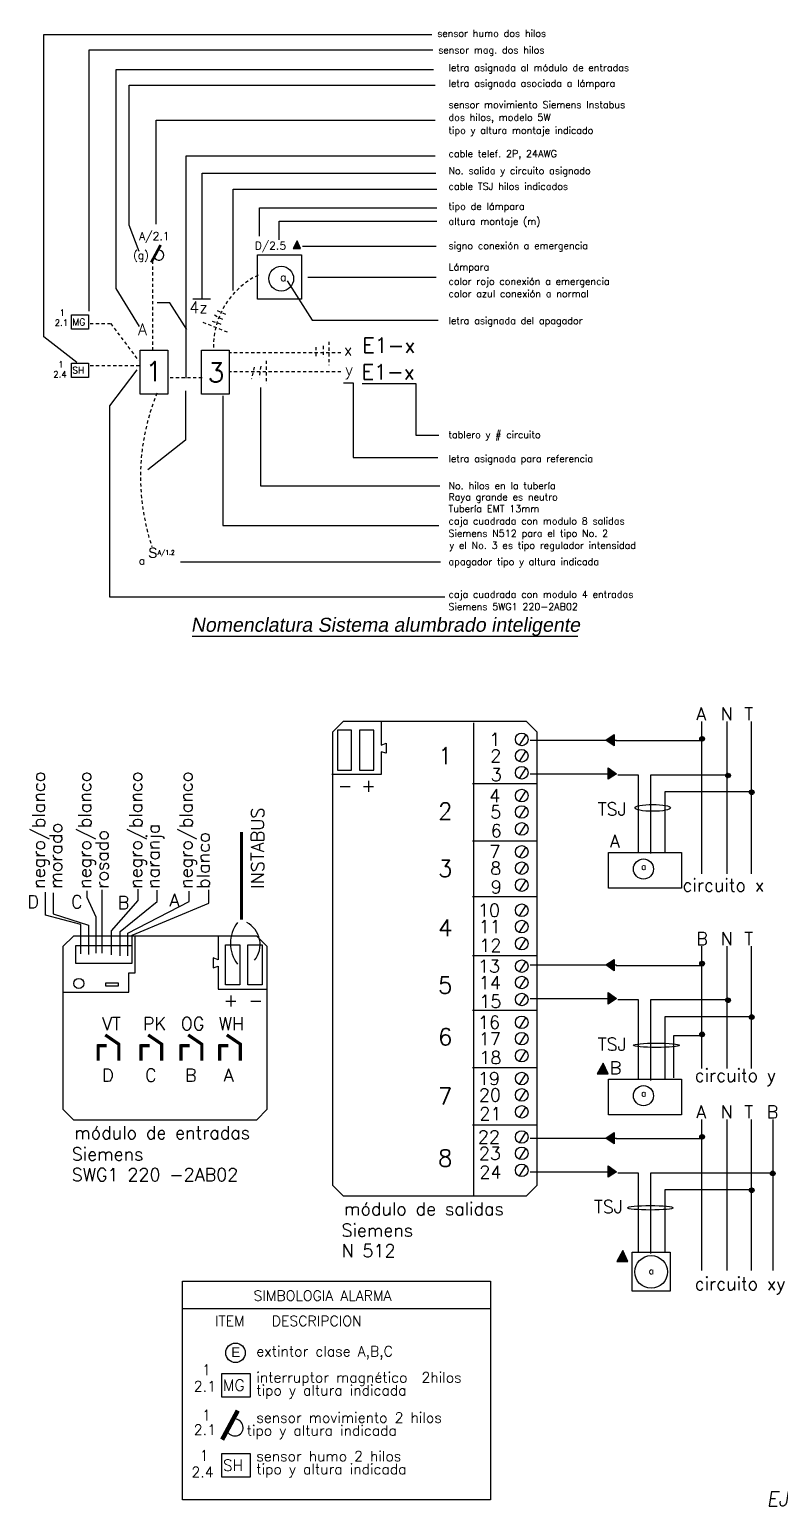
# Model space of a CAD drawing. Extents: x 146 to 670, y 614 to 806.
# Drawn here: x 609.2 to 638.5, y 658.2 to 715.8 of the extents above; entities that cross this region are included whole.
import ezdxf
from ezdxf.enums import TextEntityAlignment as Align

# ---------------------------------------------------------------- set-up
doc = ezdxf.new("R2010")
doc.units = 0
doc.header["$LTSCALE"] = 0.5
doc.header["$MEASUREMENT"] = 0
doc.linetypes.add('DASHED2', pattern=[0.375, 0.25, -0.125])
doc.linetypes.add('HIDDEN2', pattern=[0.1875, 0.125, -0.0625])
for name, color, linetype in [('ALUMBRADO', 5, 'CONTINUOUS'), ('PARED', 253, 'CONTINUOUS'), ('SEÑALES', 4, 'CONTINUOUS'), ('TABLEROS_R', 7, 'CONTINUOUS'), ('TEXTO', 7, 'CONTINUOUS'), ('TEXTOG', 3, 'CONTINUOUS'), ('TOMAS', 4, 'HIDDEN2'), ('tuberia_alumbrado', 3, 'DASHED2'), ('UNIFILAR', 1, 'CONTINUOUS')]:
    doc.layers.add(name, color=color, linetype=linetype)
doc.styles.add('romans', font='romans.shx')
doc.styles.add('S4', font='sanss___.ttf')
doc.styles.add('STYLE2', font='romans.shx')

msp = doc.modelspace()

# ---------------------------------------------------------------- linework, layer by layer
at = {"layer": 'ALUMBRADO', "color": 1}
for p, q in [((619.672, 707.553), (619.509, 707.255)), ((619.807, 707.255), (619.672, 707.553)), ((619.509, 707.255), (619.807, 707.255)), ((631.614, 675.483), (631.383, 675.061)), ((631.383, 675.061), (631.806, 675.061)), ((631.806, 675.061), (631.614, 675.483)), ((632.382, 668.167), (632.152, 667.745)), ((632.574, 667.745), (632.382, 668.167)), ((632.152, 667.745), (632.574, 667.745))]:
    msp.add_line(p, q, dxfattribs=at)
at = {"layer": 'ALUMBRADO'}
for points, const_width in [([(614.341, 707.393), (613.973, 706.71)], 0.105), ([(617.353, 661.928), (616.742, 660.794)], 0.175)]:
    msp.add_lwpolyline(points, dxfattribs=dict(at, const_width=const_width))
for points in [[(619.846, 705.278), (618.121, 705.278), (618.121, 707.005), (619.846, 707.005)], [(613.545, 703.293), (614.621, 703.293), (614.621, 701.578), (613.545, 701.578)], [(615.941, 703.293), (617.017, 703.293), (617.017, 701.578), (615.941, 701.578)]]:
    msp.add_lwpolyline(points, close=True, dxfattribs=at)
at = {"layer": 'ALUMBRADO', "color": 1}
for points in [[(631.829, 683.699), (634.674, 683.699), (634.674, 682.302), (631.829, 682.302)], [(631.829, 674.858), (634.674, 674.858), (634.674, 673.461), (631.829, 673.461)], [(632.745, 668.103), (634.23, 668.103), (634.23, 666.588), (632.745, 666.588)]]:
    msp.add_lwpolyline(points, close=True, dxfattribs=at)
for centre, radius in [((619.047, 706.078), 0.484), ((633.188, 683.052), 0.392), ((633.188, 674.21), 0.392), ((633.489, 667.337), 0.637)]:
    msp.add_circle(centre, radius, dxfattribs=at)
at = {"layer": 'ALUMBRADO'}
msp.add_arc((614.269, 706.994), 0.197, 202.09688, 81.22378, dxfattribs=at)
at = {"layer": 'ALUMBRADO', "color": 1}
msp.add_arc((617.234, 661.266), 0.328, 202.09688, 81.22378, dxfattribs=at)
for points in [[(619.509, 707.255), (619.672, 707.553), (619.807, 707.255)], [(631.383, 675.061), (631.614, 675.483), (631.806, 675.061)], [(632.152, 667.745), (632.382, 668.167), (632.574, 667.745)]]:
    msp.add_solid(points, dxfattribs=at)
at = {"layer": 'PARED'}
msp.add_line((616.223, 703.287), (616.642, 703.287), dxfattribs=at)
at = {"layer": 'SEÑALES', "color": 2}
msp.add_line((615.19, 665.907), (627.213, 665.907), dxfattribs=at)
at = {"layer": 'SEÑALES', "color": 5}
for points in [[(610.863, 704.667), (611.528, 704.667), (611.528, 704.109), (610.863, 704.109)], [(610.863, 702.785), (611.528, 702.785), (611.528, 702.228), (610.863, 702.228)], [(616.727, 663.381), (617.832, 663.381), (617.832, 662.455), (616.727, 662.455)], [(616.727, 660.255), (617.832, 660.255), (617.832, 659.329), (616.727, 659.329)]]:
    msp.add_lwpolyline(points, close=True, dxfattribs=at)
at = {"layer": 'SEÑALES', "color": 2}
msp.add_lwpolyline([(615.19, 666.973), (627.213, 666.973), (627.213, 658.448), (615.19, 658.448)], close=True, dxfattribs=at)
at = {"layer": 'SEÑALES', "color": 5}
msp.add_circle((617.263, 664.181), 0.379, dxfattribs=at)
at = {"layer": 'TOMAS', "color": 7, "linetype": 'Continuous'}
for p, q in [((609.786, 703.809), (609.786, 715.604)), ((609.786, 715.604), (624.922, 715.604)), ((611.553, 704.812), (611.553, 715.002)), ((611.553, 715.002), (624.962, 715.002)), ((611.071, 702.806), (609.786, 703.809))]:
    msp.add_line(p, q, dxfattribs=at)
at = {"layer": 'TOMAS', "linetype": 'DASHED2'}
for p, q in [((611.588, 704.329), (612.391, 704.329)), ((612.391, 704.329), (613.475, 702.884)), ((613.515, 702.684), (611.507, 702.684))]:
    msp.add_line(p, q, dxfattribs=at)
at = {"layer": 'tuberia_alumbrado', "color": 4}
for p, q in [((614.023, 706.778), (614.023, 703.271)), ((615.959, 702.207), (614.71, 702.207))]:
    msp.add_line(p, q, dxfattribs=at)
at = {"layer": 'tuberia_alumbrado'}
for p, q in [((616.357, 704.425), (616.727, 704.294)), ((616.444, 704.664), (616.836, 704.447)), ((616.553, 704.839), (616.901, 704.686)), ((615.986, 704.381), (616.967, 703.989)), ((620.393, 703.408), (620.393, 702.986)), ((620.685, 703.452), (620.685, 702.998)), ((620.907, 703.616), (620.907, 702.709)), ((621.377, 703.18), (617.06, 703.18)), ((618.456, 702.878), (618.456, 701.971)), ((621.377, 702.446), (617.06, 702.446)), ((617.99, 702.628), (617.893, 702.173)), ((618.25, 702.66), (618.185, 702.206))]:
    msp.add_line(p, q, dxfattribs=at)
at = {"layer": 'tuberia_alumbrado', "color": 5, "linetype": 'Continuous'}
msp.add_line((636.444, 671.207), (638.2, 671.207), dxfattribs=at)
at = {"layer": 'tuberia_alumbrado'}
msp.add_arc((619.475, 703.437), 3.077, 115.64083, 181.88555, dxfattribs=at)
at = {"layer": 'tuberia_alumbrado', "color": 4}
msp.add_arc((622.102, 698.356), 8.548, 157.62518, 198.61337, dxfattribs=at)
at = {"layer": 'UNIFILAR', "color": 7}
for p, q in [((612.603, 714.241), (624.993, 714.241)), ((612.603, 705.696), (612.603, 714.241)), ((613.106, 713.622), (625.051, 713.622)), ((613.106, 708.166), (613.106, 713.622)), ((614.17, 712.266), (625.052, 712.266)), ((614.17, 708.202), (614.17, 712.266)), ((615.343, 702.197), (615.343, 710.875)), ((615.343, 710.875), (625.053, 710.875)), ((615.96, 710.191), (625.084, 710.191)), ((615.96, 705.321), (615.96, 710.191)), ((617.169, 709.569), (625.121, 709.569)), ((617.169, 705.614), (617.169, 709.569)), ((618.195, 708.836), (625.121, 708.836)), ((618.195, 707.738), (618.195, 708.836)), ((613.509, 707.141), (613.106, 708.166)), ((618.965, 708.324), (625.121, 708.324)), ((618.965, 707.591), (618.965, 708.324)), ((619.878, 707.35), (625.101, 707.35)), ((613.515, 704.215), (612.603, 705.696)), ((619.286, 705.993), (620.261, 704.463)), ((620.087, 706.132), (625.101, 706.132)), ((614.699, 705.133), (614.202, 705.133)), ((615.362, 704.098), (614.699, 705.133)), ((615.594, 705.285), (616.29, 705.285)), ((620.261, 704.463), (625.17, 704.463)), ((613.418, 702.522), (612.341, 701.115)), ((615.308, 701.702), (615.308, 699.783)), ((618.244, 701.834), (618.244, 697.992)), ((621.477, 702.017), (621.86, 702.017)), ((621.86, 702.017), (621.86, 699.104)), ((622.208, 701.994), (624.297, 701.994)), ((624.297, 701.994), (624.297, 699.974)), ((612.341, 701.115), (612.341, 693.663)), ((616.77, 701.506), (616.77, 696.453)), ((624.297, 699.974), (625.202, 699.974)), ((615.308, 699.783), (613.843, 698.622)), ((621.86, 699.104), (625.167, 699.104)), ((618.244, 697.992), (625.24, 697.992)), ((616.77, 696.453), (625.198, 696.453)), ((615.117, 695.029), (625.267, 695.029)), ((612.341, 693.663), (625.432, 693.663))]:
    msp.add_line(p, q, dxfattribs=at)
at = {"layer": 'UNIFILAR'}
for p, q in [((615.576, 692.14), (630.628, 692.14)), ((621.049, 688.392), (621.462, 688.805)), ((621.049, 688.392), (621.049, 670.719)), ((628.621, 688.805), (621.462, 688.805)), ((622.948, 688.798), (622.948, 687.878)), ((626.548, 688.755), (626.548, 670.307)), ((628.621, 688.805), (629.034, 688.392)), ((629.034, 670.719), (629.034, 688.392)), ((631.722, 688.08), (632.046, 688.294)), ((632.046, 688.294), (632.046, 687.85)), ((622.948, 687.878), (623.143, 687.962)), ((623.143, 687.962), (623.143, 687.571)), ((632.046, 687.85), (631.722, 688.08)), ((622.948, 687.627), (622.948, 686.735)), ((623.143, 687.571), (622.948, 687.627)), ((622.948, 686.735), (621.022, 686.735)), ((631.809, 686.554), (631.809, 686.999)), ((631.809, 686.999), (632.133, 686.769)), ((632.133, 686.769), (631.809, 686.554)), ((629.044, 686.371), (626.512, 686.371)), ((629.044, 684.134), (626.512, 684.134)), ((629.044, 681.97), (626.512, 681.97)), ((610.519, 680.023), (610.933, 680.436)), ((618.091, 680.436), (610.933, 680.436)), ((612.758, 679.667), (612.758, 680.611)), ((613.061, 679.667), (613.061, 680.543)), ((613.23, 679.634), (613.23, 680.476)), ((613.351, 679.007), (613.351, 680.457)), ((616.589, 680.429), (616.589, 679.509)), ((618.091, 680.436), (618.505, 680.023)), ((610.519, 680.023), (610.519, 673.689)), ((618.505, 673.689), (618.505, 680.023)), ((629.044, 679.659), (626.512, 679.659)), ((616.393, 679.593), (616.393, 679.202)), ((616.589, 679.509), (616.393, 679.593)), ((616.393, 679.202), (616.589, 679.258)), ((616.589, 679.258), (616.589, 678.366)), ((631.722, 679.311), (632.046, 679.526)), ((632.046, 679.081), (631.722, 679.311)), ((632.046, 679.526), (632.046, 679.081)), ((613.1, 679.007), (613.351, 679.007)), ((613.1, 678.254), (613.1, 679.007)), ((610.533, 678.254), (613.1, 678.254)), ((616.589, 678.366), (618.514, 678.366)), ((631.809, 677.786), (631.809, 678.23)), ((631.809, 678.23), (632.133, 678)), ((632.133, 678), (631.809, 677.786)), ((629.044, 677.532), (626.512, 677.532)), ((629.044, 675.295), (626.512, 675.295)), ((610.519, 673.689), (610.933, 673.275)), ((618.091, 673.275), (618.505, 673.689)), ((610.933, 673.275), (618.091, 673.275)), ((629.044, 673.058), (626.512, 673.058)), ((631.722, 672.557), (632.046, 672.771)), ((632.046, 672.771), (632.046, 672.327)), ((632.046, 672.327), (631.722, 672.557)), ((631.809, 671.031), (631.809, 671.476)), ((631.809, 671.476), (632.133, 671.246)), ((632.133, 671.246), (631.809, 671.031)), ((621.049, 670.719), (621.462, 670.306)), ((628.621, 670.306), (629.034, 670.719)), ((621.462, 670.306), (628.621, 670.306))]:
    msp.add_line(p, q, dxfattribs=at)
at = {"layer": 'UNIFILAR', "color": 4}
for p, q in [((628.586, 688.277), (628.34, 687.885)), ((636.444, 688.807), (636.444, 682.861)), ((628.586, 687.64), (628.34, 687.248)), ((633.471, 686.73), (636.447, 686.73)), ((633.471, 683.651), (633.471, 686.73)), ((628.586, 686.086), (628.34, 685.694)), ((628.586, 685.449), (628.34, 685.057)), ((628.586, 683.895), (628.34, 683.503)), ((628.586, 683.258), (628.34, 682.865)), ((628.586, 681.615), (628.34, 681.223)), ((628.586, 680.978), (628.34, 680.586)), ((636.444, 680.038), (636.444, 675.271)), ((628.586, 679.433), (628.34, 679.04)), ((628.586, 678.795), (628.34, 678.403)), ((633.471, 677.961), (636.447, 677.961)), ((633.471, 674.809), (633.471, 677.961)), ((628.586, 677.241), (628.34, 676.849)), ((628.586, 676.604), (628.34, 676.212)), ((628.586, 675.05), (628.34, 674.658)), ((628.586, 674.413), (628.34, 674.021)), ((636.444, 673.284), (636.444, 667.388)), ((628.586, 672.77), (628.34, 672.378)), ((628.586, 672.133), (628.34, 671.741))]:
    msp.add_line(p, q, dxfattribs=at)
at = {"layer": 'UNIFILAR', "color": 5}
for p, q in [((635.46, 688.807), (635.46, 682.861)), ((628.77, 688.08), (632.133, 688.08)), ((632.129, 688.059), (635.46, 688.059)), ((628.586, 686.978), (628.34, 686.586)), ((628.77, 686.769), (632.133, 686.769)), ((632.185, 686.73), (632.983, 686.73)), ((632.983, 686.73), (632.983, 683.695)), ((628.586, 684.787), (628.34, 684.395)), ((628.586, 682.596), (628.34, 682.204)), ((628.586, 680.316), (628.34, 679.924)), ((635.46, 680.038), (635.46, 675.271)), ((628.77, 679.311), (632.133, 679.311)), ((632.129, 679.291), (635.46, 679.291)), ((628.586, 678.133), (628.34, 677.741)), ((628.77, 678), (632.133, 678)), ((632.185, 677.961), (632.983, 677.961)), ((632.983, 677.961), (632.983, 674.854)), ((634.373, 676.557), (635.431, 676.557)), ((634.373, 674.91), (634.373, 676.557)), ((628.586, 675.942), (628.34, 675.55)), ((628.586, 673.751), (628.34, 673.359)), ((635.46, 673.284), (635.46, 667.388)), ((638.235, 673.284), (638.235, 667.388)), ((628.77, 672.557), (632.133, 672.557)), ((632.129, 672.536), (635.46, 672.536)), ((628.586, 671.471), (628.34, 671.079)), ((628.77, 671.246), (632.133, 671.246)), ((632.185, 671.207), (632.983, 671.207)), ((632.983, 671.207), (632.983, 668.099)), ((633.471, 671.207), (636.447, 671.207)), ((633.471, 668.055), (633.471, 671.207))]:
    msp.add_line(p, q, dxfattribs=at)
at = {"layer": 'UNIFILAR', "color": 3}
for p, q in [((637.398, 688.807), (637.398, 682.861)), ((634.037, 686.069), (637.405, 686.069)), ((634.037, 683.682), (634.037, 686.069)), ((609.843, 681.253), (609.843, 682.145)), ((610.15, 682.117), (610.15, 681.309)), ((611.477, 681.946), (611.477, 682.203)), ((611.83, 681.177), (611.477, 681.946)), ((612.055, 679.767), (612.055, 682.235)), ((613.466, 681.823), (613.466, 682.261)), ((614.207, 681.79), (614.207, 682.227)), ((615.459, 681.79), (615.459, 682.194)), ((616.225, 681.722), (616.225, 682.235)), ((612.421, 680.644), (613.466, 681.823)), ((612.758, 680.611), (614.207, 681.79)), ((613.061, 680.543), (615.459, 681.79)), ((613.23, 680.476), (616.225, 681.722)), ((611.224, 680.89), (609.843, 681.253)), ((610.15, 681.309), (611.531, 680.862)), ((611.224, 679.747), (611.224, 680.89)), ((611.531, 680.862), (611.531, 679.719)), ((611.83, 679.767), (611.83, 681.177)), ((612.421, 679.701), (612.421, 680.644)), ((637.398, 680.038), (637.398, 675.271)), ((634.037, 677.3), (637.405, 677.3)), ((634.037, 674.841), (634.037, 677.3)), ((637.398, 673.284), (637.398, 667.388)), ((634.037, 670.546), (637.405, 670.546)), ((634.037, 668.086), (634.037, 670.546))]:
    msp.add_line(p, q, dxfattribs=at)
at = {"layer": 'UNIFILAR'}
for points in [[(621.789, 688.462), (621.239, 688.462), (621.239, 686.903), (621.789, 686.903)], [(622.661, 688.462), (622.11, 688.462), (622.11, 686.903), (622.661, 686.903)], [(611.035, 680.067), (613.212, 680.067), (613.212, 679.37), (611.035, 679.37)], [(616.876, 680.093), (617.426, 680.093), (617.426, 678.534), (616.876, 678.534)], [(617.747, 680.093), (618.298, 680.093), (618.298, 678.534), (617.747, 678.534)], [(612.207, 678.617), (612.682, 678.617), (612.682, 678.477), (612.207, 678.477)]]:
    msp.add_lwpolyline(points, close=True, dxfattribs=at)
at = {"layer": 'UNIFILAR', "color": 3, "const_width": 0.124}
msp.add_lwpolyline([(617.495, 684.489), (617.495, 681.073)], dxfattribs=at)
at = {"layer": 'UNIFILAR', "const_width": 0.124}
for points in [[(611.872, 676.163), (612.235, 676.163)], [(611.9, 676.219), (611.9, 675.577)], [(612.709, 675.577), (612.709, 676.219), (612.179, 676.581)], [(613.547, 676.163), (613.909, 676.163)], [(613.575, 676.219), (613.575, 675.577)], [(614.384, 675.577), (614.384, 676.219), (613.854, 676.581)], [(615.109, 676.163), (615.472, 676.163)], [(615.137, 676.219), (615.137, 675.577)], [(615.947, 675.577), (615.947, 676.219), (615.416, 676.581)], [(616.616, 676.163), (616.979, 676.163)], [(616.644, 676.219), (616.644, 675.577)], [(617.454, 675.577), (617.454, 676.219), (616.923, 676.581)]]:
    msp.add_lwpolyline(points, dxfattribs=at)
at = {"layer": 'UNIFILAR', "color": 4}
for centre in [(628.438, 688.106), (628.438, 687.468), (628.438, 685.915), (628.438, 685.277), (628.438, 683.723), (628.438, 683.086), (628.438, 681.443), (628.438, 680.806), (628.438, 679.261), (628.438, 678.624), (628.438, 677.07), (628.438, 676.433), (628.438, 674.879), (628.438, 674.241), (628.438, 672.599), (628.438, 671.961)]:
    msp.add_circle(centre, 0.245, dxfattribs=at)
at = {"layer": 'UNIFILAR', "color": 3}
for centre in [(635.478, 688.129), (636.491, 686.7), (637.415, 686.045), (635.478, 679.361), (636.491, 677.931), (637.415, 677.276), (635.478, 676.6), (635.478, 672.606), (638.234, 671.177), (637.415, 670.522)]:
    msp.add_circle(centre, 0.0903, dxfattribs=at)
at = {"layer": 'UNIFILAR', "color": 5}
for centre in [(628.438, 686.807), (628.438, 684.615), (628.438, 682.424), (628.438, 680.144), (628.438, 677.962), (628.438, 675.771), (628.438, 673.58), (628.438, 671.3)]:
    msp.add_circle(centre, 0.245, dxfattribs=at)
at = {"layer": 'UNIFILAR'}
msp.add_circle((611.147, 678.589), 0.195, dxfattribs=at)
at = {"layer": 'UNIFILAR', "color": 3}
for centre, radius, start, end in [((618.411, 680.155), 1.345, 142.67012, 217.32988), ((617.25, 680.107), 0.974, 320.87105, 62.52637)]:
    msp.add_arc(centre, radius, start, end, dxfattribs=at)
at = {"layer": 'UNIFILAR'}
for centre, major_axis, ratio in [((633.547, 685.437), (-0.7, 0), 0.19149), ((633.693, 676.178), (-0.896, 0), 0.096306), ((633.457, 669.837), (-0.896, 0), 0.096306)]:
    msp.add_ellipse(centre, major_axis=major_axis, ratio=ratio, dxfattribs=at)
for points in [[(632.046, 687.85), (631.722, 688.08), (632.046, 688.294)], [(631.809, 686.999), (632.133, 686.769), (631.809, 686.554)], [(632.046, 679.081), (631.722, 679.311), (632.046, 679.526)], [(631.809, 678.23), (632.133, 678), (631.809, 677.786)], [(632.046, 672.327), (631.722, 672.557), (632.046, 672.771)], [(631.809, 671.476), (632.133, 671.246), (631.809, 671.031)]]:
    msp.add_solid(points, dxfattribs=at)
at = {"layer": 'UNIFILAR', "color": 3}
for points in [[(635.387, 688.13), (635.391, 688.157), (635.505, 688.215)], [(635.387, 688.131), (635.563, 688.156), (635.569, 688.13)], [(635.387, 688.133), (635.39, 688.106), (635.502, 688.045)], [(635.387, 688.133), (635.562, 688.102), (635.569, 688.127)], [(635.531, 688.202), (635.552, 688.181), (635.388, 688.13)], [(635.388, 688.13), (635.451, 688.182), (635.457, 688.154)], [(635.388, 688.131), (635.552, 688.182), (635.564, 688.156)], [(635.388, 688.133), (635.449, 688.08), (635.456, 688.107)], [(635.528, 688.056), (635.55, 688.077), (635.388, 688.133)], [(635.388, 688.133), (635.55, 688.076), (635.563, 688.101)], [(635.389, 688.13), (635.506, 688.215), (635.532, 688.202)], [(635.389, 688.134), (635.503, 688.044), (635.529, 688.057)], [(635.391, 688.155), (635.392, 688.159), (635.499, 688.209)], [(635.391, 688.109), (635.391, 688.104), (635.496, 688.051)], [(635.391, 688.106), (635.403, 688.078), (635.503, 688.044)], [(635.392, 688.158), (635.405, 688.185), (635.506, 688.215)], [(635.405, 688.077), (635.422, 688.059), (635.502, 688.045)], [(635.406, 688.186), (635.425, 688.203), (635.505, 688.215)], [(635.423, 688.059), (635.447, 688.047), (635.5, 688.044)], [(635.424, 688.058), (635.451, 688.048), (635.45, 688.044)], [(635.425, 688.203), (635.45, 688.215), (635.503, 688.216)], [(635.428, 688.089), (635.49, 688.061), (635.478, 688.04)], [(635.431, 688.055), (635.496, 688.044), (635.51, 688.06)], [(635.433, 688.207), (635.499, 688.216), (635.512, 688.2)], [(635.451, 688.215), (635.477, 688.219), (635.507, 688.215)], [(635.476, 688.138), (635.556, 688.135), (635.542, 688.109)], [(635.478, 688.133), (635.568, 688.129), (635.568, 688.126)], [(636.401, 686.701), (636.405, 686.728), (636.519, 686.785)], [(636.544, 686.773), (636.566, 686.752), (636.401, 686.701)], [(636.401, 686.701), (636.577, 686.726), (636.582, 686.7)], [(636.401, 686.704), (636.404, 686.677), (636.516, 686.615)], [(636.542, 686.627), (636.564, 686.647), (636.401, 686.704)], [(636.401, 686.703), (636.576, 686.672), (636.582, 686.698)], [(636.402, 686.7), (636.519, 686.786), (636.545, 686.772)], [(636.402, 686.701), (636.464, 686.752), (636.47, 686.725)], [(636.402, 686.701), (636.565, 686.752), (636.578, 686.727)], [(636.402, 686.704), (636.463, 686.65), (636.469, 686.677)], [(636.402, 686.704), (636.516, 686.614), (636.543, 686.627)], [(636.402, 686.703), (636.563, 686.647), (636.577, 686.672)], [(636.404, 686.679), (636.404, 686.675), (636.51, 686.622)], [(636.404, 686.676), (636.416, 686.649), (636.516, 686.615)], [(636.405, 686.728), (636.418, 686.755), (636.519, 686.786)], [(636.405, 686.725), (636.405, 686.73), (636.513, 686.779)], [(636.418, 686.648), (636.435, 686.63), (636.515, 686.615)], [(636.42, 686.756), (636.438, 686.773), (636.518, 686.785)], [(636.436, 686.63), (636.46, 686.617), (636.513, 686.614)], [(636.437, 686.629), (636.464, 686.619), (636.463, 686.615)], [(636.439, 686.774), (636.463, 686.785), (636.517, 686.786)], [(636.441, 686.66), (636.503, 686.631), (636.492, 686.61)], [(636.444, 686.626), (636.509, 686.614), (636.523, 686.63)], [(636.447, 686.777), (636.513, 686.786), (636.525, 686.77)], [(636.464, 686.786), (636.491, 686.79), (636.52, 686.785)], [(636.489, 686.708), (636.569, 686.706), (636.555, 686.679)], [(636.491, 686.704), (636.582, 686.7), (636.582, 686.697)], [(637.325, 686.045), (637.329, 686.073), (637.443, 686.13)], [(637.468, 686.118), (637.49, 686.097), (637.325, 686.046)], [(637.325, 686.046), (637.501, 686.071), (637.506, 686.045)], [(637.325, 686.049), (637.328, 686.021), (637.44, 685.96)], [(637.466, 685.972), (637.488, 685.992), (637.325, 686.048)], [(637.325, 686.048), (637.5, 686.017), (637.506, 686.043)], [(637.326, 686.045), (637.443, 686.131), (637.469, 686.117)], [(637.326, 686.045), (637.388, 686.097), (637.394, 686.069)], [(637.326, 686.046), (637.489, 686.097), (637.502, 686.071)], [(637.326, 686.049), (637.387, 685.995), (637.393, 686.022)], [(637.326, 686.049), (637.44, 685.959), (637.467, 685.972)], [(637.326, 686.048), (637.487, 685.992), (637.501, 686.016)], [(637.328, 686.024), (637.328, 686.019), (637.434, 685.966)], [(637.328, 686.021), (637.34, 685.994), (637.44, 685.959)], [(637.329, 686.073), (637.342, 686.1), (637.443, 686.13)], [(637.329, 686.07), (637.329, 686.075), (637.437, 686.124)], [(637.342, 685.993), (637.359, 685.975), (637.439, 685.96)], [(637.344, 686.101), (637.362, 686.118), (637.442, 686.13)], [(637.36, 685.974), (637.384, 685.962), (637.437, 685.959)], [(637.361, 685.973), (637.388, 685.964), (637.387, 685.96)], [(637.363, 686.118), (637.387, 686.13), (637.441, 686.131)], [(637.365, 686.005), (637.427, 685.976), (637.416, 685.955)], [(637.368, 685.97), (637.433, 685.959), (637.447, 685.975)], [(637.371, 686.122), (637.437, 686.131), (637.449, 686.115)], [(637.388, 686.13), (637.415, 686.135), (637.444, 686.13)], [(637.413, 686.053), (637.494, 686.051), (637.479, 686.024)], [(637.415, 686.049), (637.506, 686.045), (637.506, 686.041)], [(635.387, 679.362), (635.391, 679.389), (635.505, 679.446)], [(635.387, 679.362), (635.563, 679.387), (635.569, 679.361)], [(635.387, 679.365), (635.39, 679.338), (635.502, 679.276)], [(635.387, 679.364), (635.562, 679.333), (635.569, 679.359)], [(635.531, 679.434), (635.552, 679.413), (635.388, 679.362)], [(635.388, 679.362), (635.552, 679.413), (635.564, 679.388)], [(635.388, 679.362), (635.451, 679.413), (635.457, 679.386)], [(635.528, 679.288), (635.55, 679.308), (635.388, 679.365)], [(635.388, 679.365), (635.449, 679.311), (635.456, 679.338)], [(635.388, 679.364), (635.55, 679.308), (635.563, 679.333)], [(635.389, 679.361), (635.506, 679.447), (635.532, 679.433)], [(635.389, 679.365), (635.503, 679.275), (635.529, 679.288)], [(635.391, 679.386), (635.392, 679.391), (635.499, 679.44)], [(635.391, 679.34), (635.391, 679.336), (635.496, 679.283)], [(635.391, 679.337), (635.403, 679.31), (635.503, 679.276)], [(635.392, 679.389), (635.405, 679.416), (635.506, 679.447)], [(635.405, 679.309), (635.422, 679.291), (635.502, 679.276)], [(635.406, 679.417), (635.425, 679.434), (635.505, 679.446)], [(635.423, 679.291), (635.447, 679.278), (635.5, 679.275)], [(635.424, 679.29), (635.451, 679.28), (635.45, 679.276)], [(635.425, 679.435), (635.45, 679.446), (635.503, 679.447)], [(635.428, 679.321), (635.49, 679.292), (635.478, 679.271)], [(635.431, 679.287), (635.496, 679.275), (635.51, 679.291)], [(635.433, 679.438), (635.499, 679.447), (635.512, 679.431)], [(635.451, 679.447), (635.477, 679.451), (635.507, 679.446)], [(635.476, 679.369), (635.556, 679.367), (635.542, 679.34)], [(635.478, 679.365), (635.568, 679.361), (635.568, 679.358)], [(636.401, 677.932), (636.405, 677.959), (636.519, 678.016)], [(636.544, 678.004), (636.566, 677.983), (636.401, 677.932)], [(636.401, 677.933), (636.577, 677.958), (636.582, 677.932)], [(636.542, 677.858), (636.564, 677.878), (636.401, 677.935)], [(636.401, 677.935), (636.576, 677.903), (636.582, 677.929)], [(636.401, 677.935), (636.404, 677.908), (636.516, 677.847)], [(636.402, 677.932), (636.519, 678.017), (636.545, 678.004)], [(636.402, 677.932), (636.464, 677.984), (636.47, 677.956)], [(636.402, 677.933), (636.565, 677.983), (636.578, 677.958)], [(636.402, 677.936), (636.516, 677.846), (636.543, 677.858)], [(636.402, 677.935), (636.563, 677.878), (636.577, 677.903)], [(636.402, 677.935), (636.463, 677.882), (636.469, 677.909)], [(636.404, 677.91), (636.404, 677.906), (636.51, 677.853)], [(636.404, 677.907), (636.416, 677.88), (636.516, 677.846)], [(636.405, 677.96), (636.418, 677.986), (636.519, 678.017)], [(636.405, 677.957), (636.405, 677.961), (636.513, 678.011)], [(636.42, 677.987), (636.438, 678.005), (636.518, 678.017)], [(636.439, 678.005), (636.463, 678.017), (636.517, 678.018)], [(636.441, 677.891), (636.503, 677.863), (636.492, 677.842)], [(636.447, 678.009), (636.513, 678.018), (636.525, 678.002)], [(636.464, 678.017), (636.491, 678.021), (636.52, 678.016)], [(636.489, 677.94), (636.569, 677.937), (636.555, 677.911)], [(636.491, 677.935), (636.582, 677.931), (636.582, 677.928)], [(636.418, 677.879), (636.435, 677.861), (636.515, 677.846)], [(636.436, 677.861), (636.46, 677.849), (636.513, 677.846)], [(636.437, 677.86), (636.464, 677.85), (636.463, 677.846)], [(636.444, 677.857), (636.509, 677.846), (636.523, 677.861)], [(637.325, 677.277), (637.329, 677.304), (637.443, 677.361)], [(637.468, 677.349), (637.49, 677.328), (637.325, 677.277)], [(637.326, 677.277), (637.443, 677.362), (637.469, 677.349)], [(637.326, 677.277), (637.388, 677.328), (637.394, 677.301)], [(637.326, 677.278), (637.489, 677.328), (637.502, 677.303)], [(637.329, 677.305), (637.342, 677.331), (637.443, 677.362)], [(637.329, 677.302), (637.329, 677.306), (637.437, 677.355)], [(637.344, 677.332), (637.362, 677.35), (637.442, 677.362)], [(637.363, 677.35), (637.387, 677.361), (637.441, 677.362)], [(637.371, 677.354), (637.437, 677.363), (637.449, 677.346)], [(637.388, 677.362), (637.415, 677.366), (637.444, 677.361)], [(637.325, 677.278), (637.501, 677.303), (637.506, 677.276)], [(637.325, 677.28), (637.328, 677.253), (637.44, 677.192)], [(637.466, 677.203), (637.488, 677.223), (637.325, 677.28)], [(637.325, 677.279), (637.5, 677.248), (637.506, 677.274)], [(637.326, 677.28), (637.387, 677.226), (637.393, 677.254)], [(637.326, 677.28), (637.44, 677.191), (637.467, 677.203)], [(637.326, 677.279), (637.487, 677.223), (637.501, 677.248)], [(637.328, 677.255), (637.328, 677.251), (637.434, 677.198)], [(637.328, 677.252), (637.34, 677.225), (637.44, 677.191)], [(637.342, 677.224), (637.359, 677.206), (637.439, 677.191)], [(637.36, 677.206), (637.384, 677.193), (637.437, 677.191)], [(637.361, 677.205), (637.388, 677.195), (637.387, 677.191)], [(637.365, 677.236), (637.427, 677.208), (637.416, 677.187)], [(637.368, 677.202), (637.433, 677.19), (637.447, 677.206)], [(637.413, 677.284), (637.494, 677.282), (637.479, 677.256)], [(637.415, 677.28), (637.506, 677.276), (637.506, 677.273)], [(635.387, 676.601), (635.391, 676.628), (635.505, 676.685)], [(635.387, 676.602), (635.563, 676.627), (635.569, 676.601)], [(635.387, 676.604), (635.39, 676.577), (635.502, 676.516)], [(635.387, 676.604), (635.562, 676.572), (635.569, 676.598)], [(635.531, 676.673), (635.552, 676.652), (635.388, 676.601)], [(635.388, 676.601), (635.451, 676.653), (635.457, 676.625)], [(635.388, 676.602), (635.552, 676.652), (635.564, 676.627)], [(635.528, 676.527), (635.55, 676.547), (635.388, 676.604)], [(635.388, 676.604), (635.55, 676.547), (635.563, 676.572)], [(635.388, 676.604), (635.449, 676.55), (635.456, 676.578)], [(635.389, 676.601), (635.506, 676.686), (635.532, 676.673)], [(635.389, 676.604), (635.503, 676.515), (635.529, 676.527)], [(635.391, 676.626), (635.392, 676.63), (635.499, 676.679)], [(635.391, 676.579), (635.391, 676.575), (635.496, 676.522)], [(635.391, 676.576), (635.403, 676.549), (635.503, 676.515)], [(635.392, 676.629), (635.405, 676.655), (635.506, 676.686)], [(635.405, 676.548), (635.422, 676.53), (635.502, 676.515)], [(635.406, 676.656), (635.425, 676.674), (635.505, 676.686)], [(635.423, 676.53), (635.447, 676.518), (635.5, 676.515)], [(635.424, 676.529), (635.451, 676.519), (635.45, 676.515)], [(635.425, 676.674), (635.45, 676.686), (635.503, 676.687)], [(635.428, 676.56), (635.49, 676.532), (635.478, 676.511)], [(635.431, 676.526), (635.496, 676.515), (635.51, 676.53)], [(635.433, 676.678), (635.499, 676.687), (635.512, 676.671)], [(635.451, 676.686), (635.477, 676.69), (635.507, 676.685)], [(635.476, 676.609), (635.556, 676.606), (635.542, 676.58)], [(635.478, 676.604), (635.568, 676.6), (635.568, 676.597)], [(635.387, 672.607), (635.391, 672.634), (635.505, 672.692)], [(635.387, 672.608), (635.563, 672.633), (635.569, 672.607)], [(635.387, 672.61), (635.562, 672.579), (635.569, 672.604)], [(635.387, 672.61), (635.39, 672.583), (635.502, 672.522)], [(635.531, 672.679), (635.552, 672.658), (635.388, 672.607)], [(635.388, 672.608), (635.552, 672.659), (635.564, 672.633)], [(635.388, 672.607), (635.451, 672.659), (635.457, 672.631)], [(635.388, 672.61), (635.55, 672.553), (635.563, 672.578)], [(635.528, 672.533), (635.55, 672.554), (635.388, 672.61)], [(635.388, 672.61), (635.449, 672.557), (635.456, 672.584)], [(635.389, 672.607), (635.506, 672.692), (635.532, 672.679)], [(635.389, 672.611), (635.503, 672.521), (635.529, 672.534)], [(635.391, 672.632), (635.392, 672.636), (635.499, 672.686)], [(635.391, 672.586), (635.391, 672.581), (635.496, 672.528)], [(635.391, 672.583), (635.403, 672.555), (635.503, 672.521)], [(635.392, 672.635), (635.405, 672.662), (635.506, 672.692)], [(635.405, 672.554), (635.422, 672.536), (635.502, 672.522)], [(635.406, 672.663), (635.425, 672.68), (635.505, 672.692)], [(635.423, 672.536), (635.447, 672.524), (635.5, 672.521)], [(635.424, 672.535), (635.451, 672.525), (635.45, 672.521)], [(635.425, 672.68), (635.45, 672.692), (635.503, 672.693)], [(635.428, 672.566), (635.49, 672.538), (635.478, 672.517)], [(635.431, 672.532), (635.496, 672.521), (635.51, 672.537)], [(635.433, 672.684), (635.499, 672.693), (635.512, 672.677)], [(635.451, 672.692), (635.477, 672.696), (635.507, 672.692)], [(635.476, 672.615), (635.556, 672.612), (635.542, 672.586)], [(635.478, 672.61), (635.568, 672.606), (635.568, 672.603)], [(638.144, 671.178), (638.148, 671.205), (638.262, 671.262)], [(638.144, 671.178), (638.32, 671.203), (638.326, 671.177)], [(638.144, 671.181), (638.147, 671.154), (638.259, 671.092)], [(638.144, 671.18), (638.319, 671.149), (638.326, 671.175)], [(638.145, 671.177), (638.263, 671.263), (638.289, 671.25)], [(638.288, 671.25), (638.309, 671.229), (638.145, 671.178)], [(638.145, 671.178), (638.308, 671.229), (638.321, 671.204)], [(638.145, 671.178), (638.208, 671.229), (638.213, 671.202)], [(638.285, 671.104), (638.307, 671.124), (638.145, 671.181)], [(638.145, 671.181), (638.26, 671.091), (638.286, 671.104)], [(638.145, 671.181), (638.206, 671.127), (638.213, 671.154)], [(638.145, 671.18), (638.306, 671.124), (638.32, 671.149)], [(638.147, 671.156), (638.147, 671.152), (638.253, 671.099)], [(638.147, 671.153), (638.16, 671.126), (638.26, 671.092)], [(638.148, 671.205), (638.162, 671.232), (638.263, 671.263)], [(638.148, 671.202), (638.148, 671.207), (638.256, 671.256)], [(638.161, 671.125), (638.179, 671.107), (638.258, 671.092)], [(638.163, 671.233), (638.181, 671.25), (638.261, 671.262)], [(638.179, 671.107), (638.204, 671.094), (638.257, 671.091)], [(638.181, 671.106), (638.208, 671.096), (638.207, 671.092)], [(638.182, 671.251), (638.207, 671.262), (638.26, 671.263)], [(638.184, 671.137), (638.246, 671.108), (638.235, 671.087)], [(638.187, 671.103), (638.253, 671.091), (638.266, 671.107)], [(638.19, 671.254), (638.256, 671.263), (638.269, 671.247)], [(638.208, 671.263), (638.234, 671.267), (638.263, 671.262)], [(638.233, 671.185), (638.313, 671.183), (638.299, 671.156)], [(638.234, 671.181), (638.325, 671.177), (638.325, 671.174)], [(637.325, 670.522), (637.329, 670.55), (637.443, 670.607)], [(637.468, 670.595), (637.49, 670.574), (637.325, 670.523)], [(637.325, 670.523), (637.501, 670.548), (637.506, 670.522)], [(637.325, 670.526), (637.328, 670.498), (637.44, 670.437)], [(637.466, 670.449), (637.488, 670.469), (637.325, 670.525)], [(637.325, 670.525), (637.5, 670.494), (637.506, 670.52)], [(637.326, 670.522), (637.443, 670.608), (637.469, 670.594)], [(637.326, 670.522), (637.388, 670.574), (637.394, 670.546)], [(637.326, 670.523), (637.489, 670.574), (637.502, 670.548)], [(637.326, 670.526), (637.387, 670.472), (637.393, 670.499)], [(637.326, 670.526), (637.44, 670.436), (637.467, 670.449)], [(637.326, 670.525), (637.487, 670.469), (637.501, 670.494)], [(637.328, 670.501), (637.328, 670.496), (637.434, 670.443)], [(637.328, 670.498), (637.34, 670.471), (637.44, 670.436)], [(637.329, 670.55), (637.342, 670.577), (637.443, 670.607)], [(637.329, 670.547), (637.329, 670.552), (637.437, 670.601)], [(637.342, 670.47), (637.359, 670.452), (637.439, 670.437)], [(637.344, 670.578), (637.362, 670.595), (637.442, 670.607)], [(637.36, 670.451), (637.384, 670.439), (637.437, 670.436)], [(637.361, 670.45), (637.388, 670.441), (637.387, 670.437)], [(637.363, 670.595), (637.387, 670.607), (637.441, 670.608)], [(637.365, 670.482), (637.427, 670.453), (637.416, 670.432)], [(637.368, 670.447), (637.433, 670.436), (637.447, 670.452)], [(637.371, 670.599), (637.437, 670.608), (637.449, 670.592)], [(637.388, 670.607), (637.415, 670.612), (637.444, 670.607)], [(637.413, 670.53), (637.494, 670.528), (637.479, 670.501)], [(637.415, 670.526), (637.506, 670.522), (637.506, 670.518)]]:
    msp.add_solid(points, dxfattribs=at)
at = {"layer": 'UNIFILAR', "color": 4}
for points in [[(635.448, 688.046), (635.474, 688.041), (635.504, 688.045)], [(635.45, 688.045), (635.478, 688.05), (635.479, 688.04)], [(635.479, 688.04), (635.479, 688.04), (635.478, 688.04), (635.478, 688.046)], [(635.478, 688.04), (635.478, 688.046), (635.504, 688.044)], [(636.461, 686.617), (636.487, 686.611), (636.517, 686.615)], [(636.463, 686.616), (636.491, 686.62), (636.492, 686.61)], [(636.492, 686.61), (636.492, 686.61), (636.492, 686.611), (636.492, 686.616)], [(636.492, 686.611), (636.492, 686.616), (636.517, 686.614)], [(637.385, 685.961), (637.411, 685.956), (637.441, 685.96)], [(637.387, 685.961), (637.415, 685.965), (637.416, 685.955)], [(637.416, 685.955), (637.416, 685.955), (637.416, 685.955), (637.416, 685.961)], [(637.416, 685.955), (637.416, 685.961), (637.441, 685.959)], [(635.448, 679.278), (635.474, 679.272), (635.504, 679.276)], [(635.45, 679.277), (635.478, 679.281), (635.479, 679.271)], [(635.478, 679.272), (635.478, 679.277), (635.504, 679.275)], [(635.479, 679.271), (635.479, 679.271), (635.478, 679.272), (635.478, 679.277)], [(636.461, 677.848), (636.487, 677.843), (636.517, 677.847)], [(636.463, 677.847), (636.491, 677.852), (636.492, 677.841)], [(636.492, 677.841), (636.492, 677.841), (636.492, 677.842), (636.492, 677.848)], [(636.492, 677.842), (636.492, 677.848), (636.517, 677.846)], [(637.385, 677.193), (637.411, 677.188), (637.441, 677.192)], [(637.387, 677.192), (637.415, 677.196), (637.416, 677.186)], [(637.416, 677.186), (637.416, 677.186), (637.416, 677.187), (637.416, 677.192)], [(637.416, 677.187), (637.416, 677.192), (637.441, 677.19)], [(635.448, 676.517), (635.474, 676.512), (635.504, 676.516)], [(635.45, 676.516), (635.478, 676.521), (635.479, 676.51)], [(635.479, 676.51), (635.479, 676.51), (635.478, 676.511), (635.478, 676.516)], [(635.478, 676.511), (635.478, 676.516), (635.504, 676.514)], [(635.448, 672.523), (635.474, 672.518), (635.504, 672.522)], [(635.45, 672.522), (635.478, 672.527), (635.479, 672.517)], [(635.478, 672.517), (635.478, 672.523), (635.504, 672.521)], [(635.479, 672.517), (635.479, 672.517), (635.478, 672.517), (635.478, 672.523)], [(638.205, 671.094), (638.231, 671.088), (638.26, 671.092)], [(638.206, 671.093), (638.234, 671.097), (638.235, 671.087)], [(638.235, 671.087), (638.235, 671.087), (638.235, 671.088), (638.235, 671.093)], [(638.235, 671.088), (638.235, 671.093), (638.26, 671.091)], [(637.385, 670.438), (637.411, 670.433), (637.441, 670.437)], [(637.387, 670.438), (637.415, 670.442), (637.416, 670.432)], [(637.416, 670.432), (637.416, 670.432), (637.416, 670.432), (637.416, 670.438)], [(637.416, 670.432), (637.416, 670.438), (637.441, 670.436)]]:
    msp.add_solid(points, dxfattribs=at)

# ---------------------------------------------------------------- texts
at = {"layer": 'ALUMBRADO', "color": 3, "style": 'romans'}
for s, height, p in [('A/2.1', 0.3079, (613.501, 707.584)), ('D/2.5', 0.3079, (618.011, 707.209)), ('(g)', 0.3079, (613.267, 706.839)), ('a', 0.308, (619.009, 705.985)), ('4z', 0.4552, (615.456, 704.728)), ('A', 0.455, (613.463, 703.88)), ('x', 0.455, (621.495, 703.079)), ('1', 0.759, (613.753, 702.082)), ('3', 0.759, (616.178, 702.04)), ('y', 0.455, (621.55, 702.304)), ('A/1.2', 0.1724, (614.227, 695.311)), ('a', 0.308, (613.487, 694.923)), ('a', 0.249, (633.1, 683.026)), ('a', 0.249, (633.1, 674.184)), ('a', 0.249, (633.396, 667.253))]:
    msp.add_text(s, height=height, dxfattribs=at).set_placement(p)
at = {"layer": 'ALUMBRADO'}
msp.add_text('S', height=0.408, dxfattribs=at).set_placement((613.852, 695.183))
at = {"layer": 'SEÑALES', "color": 5, "style": 'romans'}
for s, p in [('MG', (610.891, 704.257)), ('SH', (610.891, 702.375))]:
    msp.add_text(s, height=0.2642, dxfattribs=at).set_placement(p)
at = {"layer": 'SEÑALES', "color": 3, "style": 'romans'}
for s, height, p in [('SIMBOLOGIA ALARMA', 0.40127, (617.968, 666.21)), ('ITEM', 0.4013, (616.463, 665.222)), ('DESCRIPCION', 0.40127, (618.681, 665.222)), ('extintor clase A,B,C', 0.40127, (618.076, 664.041)), ('tipo y altura indicada', 0.40127, (618.076, 662.519)), ('interruptor magnético  2hilos', 0.40127, (618.076, 663.022)), ('sensor movimiento 2 hilos', 0.40127, (618.076, 661.454)), ('tipo y altura indicada', 0.40127, (617.7, 660.951)), ('sensor humo 2 hilos', 0.40127, (618.076, 659.949)), ('tipo y altura indicada', 0.40127, (618.076, 659.446))]:
    msp.add_text(s, height=height, dxfattribs=at).set_placement(p)
at = {"layer": 'SEÑALES'}
msp.add_text('E', height=0.383, dxfattribs=at).set_placement((617.101, 664.013))
at = {"layer": 'SEÑALES', "style": 'romans'}
for s, p in [('MG', (616.773, 662.7)), ('SH', (616.773, 659.575))]:
    msp.add_text(s, height=0.4389, dxfattribs=at).set_placement(p)
at = {"layer": 'TABLEROS_R', "color": 3, "style": 'STYLE2'}
for p in [(622.215, 703.182), (622.19, 702.146)]:
    msp.add_text('E1-x', height=0.5898, dxfattribs=at).set_placement(p)
at = {"layer": 'TEXTO', "style": 'romans', "oblique": 10}
msp.add_text('EJEMPLO DETALLE DE IDENTIFICACION TABLEROS Y EQUIPOS', height=0.5616, dxfattribs=at).set_placement((637.996, 658.204))
at = {"layer": 'TEXTOG', "style": 'S4', "oblique": 10}
msp.add_text('Nomenclatura Sistema alumbrado inteligente', height=0.54501, dxfattribs=at).set_placement((623.115, 692.305), align=Align.CENTER)
at = {"layer": 'TOMAS', "color": 5, "style": 'romans'}
for s, height, p in [('2.1', 0.2453, (610.204, 704.239)), ('1', 0.245, (610.4, 704.628)), ('1', 0.245, (610.344, 702.614)), ('2.4', 0.2453, (610.148, 702.225))]:
    msp.add_text(s, height=height, dxfattribs=at).set_placement(p)
at = {"layer": 'TOMAS', "color": 3, "style": 'romans'}
for s, height, p in [('1', 0.408, (615.957, 663.316)), ('2.1', 0.4075, (615.631, 662.67)), ('1', 0.408, (615.957, 661.543)), ('2.1', 0.4075, (615.631, 660.977)), ('1', 0.408, (615.864, 659.971)), ('2.4', 0.4075, (615.539, 659.325))]:
    msp.add_text(s, height=height, dxfattribs=at).set_placement(p)
at = {"layer": 'UNIFILAR', "color": 5, "style": 'romans'}
for s, height, p in [('sensor humo dos hilos', 0.27282, (625.135, 715.508)), ('sensor mag. dos hilos', 0.27282, (625.175, 714.866)), ('letra asignada al módulo de entradas', 0.27282, (625.577, 714.172)), ('letra asignada asociada a lámpara', 0.27282, (625.577, 713.565)), ('sensor movimiento Siemens Instabus', 0.27282, (625.577, 712.722)), ('dos hilos, modelo 5W     ', 0.27282, (625.577, 712.235)), ('tipo y altura montaje indicado', 0.27282, (625.577, 711.723)), ('cable telef. 2P, 24AWG', 0.27282, (625.577, 710.819)), ('No. salida y circuito asignado', 0.27282, (625.577, 710.16)), ('cable TSJ hilos indicados', 0.27282, (625.577, 709.537)), ('tipo de lámpara', 0.27282, (625.577, 708.768)), ('altura montaje (m)', 0.27282, (625.577, 708.182)), ('signo conexión a emergencia', 0.27282, (625.577, 707.23)), ('Lámpara', 0.2728, (625.577, 706.395)), ('color rojo conexión a emergencia', 0.27282, (625.577, 705.839)), ('color azul conexión a normal', 0.27282, (625.577, 705.352)), ('letra asignada del apagador', 0.27282, (625.577, 704.308)), ('tablero y # circuito', 0.27282, (625.577, 699.855)), ('letra asignada para referencia', 0.27282, (625.577, 698.915)), ('No. hilos en la tubería', 0.27282, (625.577, 697.872)), ('Raya grande es neutro', 0.27282, (625.577, 697.419)), ('Tubería EMT 13mm', 0.27282, (625.577, 696.967)), ('caja cuadrada con modulo 8 salidas', 0.27282, (625.577, 696.489)), ('Siemens N512 para el tipo No. 2', 0.27282, (625.577, 696.013)), ('y el No. 3 es tipo regulador intensidad', 0.27282, (625.613, 695.541)), ('apagador tipo y altura indicada', 0.27282, (625.577, 694.9)), ('caja cuadrada con modulo 4 entradas', 0.27282, (625.577, 693.627)), ('Siemens 5WG1 220-2AB02', 0.27282, (625.577, 693.151))]:
    msp.add_text(s, height=height, dxfattribs=at).set_placement(p)
at = {"layer": 'UNIFILAR', "color": 7, "style": 'romans'}
for s, height, p in [('A', 0.502, (635.25, 688.851)), ('N', 0.502, (636.204, 688.851)), ('T', 0.502, (637.128, 688.851)), ('1', 0.502, (627.172, 687.856)), ('1', 0.653, (625.172, 687.144)), ('2', 0.502, (627.208, 687.215)), ('3', 0.502, (627.227, 686.483)), ('-', 0.502, (621.265, 686.056)), ('+', 0.502, (622.172, 686.056)), ('4', 0.502, (627.172, 685.665)), ('2', 0.653, (625.172, 684.98)), ('5', 0.502, (627.208, 685.024)), ('TSJ', 0.5023, (631.405, 685.138)), ('6', 0.502, (627.227, 684.292)), ('A', 0.502, (631.874, 683.888)), ('7', 0.502, (627.172, 683.474)), ('3', 0.653, (625.172, 682.743)), ('8', 0.502, (627.208, 682.833)), ('9', 0.502, (627.227, 682.101)), ('circuito x', 0.5023, (634.713, 682.172)), ('10', 0.5023, (626.727, 681.194)), ('4', 0.653, (625.172, 680.433)), ('11', 0.5023, (626.763, 680.553)), ('12', 0.5023, (626.782, 679.821)), ('B', 0.502, (635.25, 680.083)), ('N', 0.502, (636.204, 680.083)), ('T', 0.502, (637.128, 680.083)), ('13', 0.5023, (626.727, 679.011)), ('5', 0.653, (625.172, 678.196)), ('14', 0.5023, (626.763, 678.37)), ('+', 0.502, (616.8, 677.687)), ('-', 0.502, (617.777, 677.687)), ('15', 0.5023, (626.782, 677.638)), ('16', 0.5023, (626.727, 676.82)), ('VT', 0.5023, (612.056, 676.767)), ('PK', 0.5023, (613.647, 676.767)), ('OG', 0.5023, (615.126, 676.767)), ('WH', 0.5023, (616.605, 676.767)), ('6', 0.653, (625.172, 676.179)), ('17', 0.5023, (626.763, 676.179)), ('TSJ', 0.5023, (631.405, 675.967)), ('18', 0.5023, (626.782, 675.447)), ('D', 0.502, (612.056, 674.759)), ('C', 0.502, (613.731, 674.759)), ('B', 0.502, (615.293, 674.759)), ('A', 0.502, (616.8, 674.759)), ('19', 0.5023, (626.727, 674.629)), ('B', 0.502, (631.874, 675.046)), ('circuito y', 0.5023, (635.188, 674.755)), ('7', 0.653, (625.172, 673.868)), ('20', 0.5023, (626.763, 673.988)), ('21', 0.5023, (626.782, 673.256)), ('A', 0.502, (635.25, 673.328)), ('N', 0.502, (636.204, 673.328)), ('T', 0.502, (637.128, 673.328)), ('B', 0.502, (638, 673.328)), ('22', 0.5023, (626.727, 672.349)), ('Siemens ', 0.5023, (610.87, 671.682)), ('23', 0.5023, (626.763, 671.708)), ('8', 0.653, (625.172, 671.448)), ('SWG1 220 -2AB02', 0.50233, (610.87, 670.88)), ('24', 0.5023, (626.782, 670.976)), ('TSJ', 0.5023, (631.257, 669.627)), ('Siemens ', 0.5023, (621.4, 668.712)), ('N 512', 0.5023, (621.4, 667.911)), ('circuito xy', 0.50233, (635.188, 666.627))]:
    msp.add_text(s, height=height, dxfattribs=at).set_placement(p)
for s, height, p in [('negro/blanco', 0.50233, (609.825, 682.287)), ('negro/blanco', 0.50233, (611.626, 682.287)), ('negro/blanco', 0.50233, (613.619, 682.287)), ('negro/blanco', 0.50233, (615.579, 682.287)), ('INSTABUS', 0.5023, (618.375, 682.287)), ('morado', 0.5023, (610.499, 682.287)), ('rosado', 0.5023, (612.3, 682.287)), ('naranja', 0.5023, (614.293, 682.287)), ('blanco', 0.5023, (616.253, 682.287))]:
    msp.add_text(s, height=height, rotation=90, dxfattribs=at).set_placement(p)
at = {"layer": 'UNIFILAR', "color": 6, "style": 'romans'}
for s, height, p in [('D', 0.502, (609.137, 681.522)), ('C', 0.502, (610.843, 681.522)), ('B', 0.502, (612.663, 681.49)), ('A', 0.502, (614.683, 681.586)), ('módulo de entradas', 0.50233, (610.966, 672.515)), ('módulo de salidas', 0.50233, (621.496, 669.545))]:
    msp.add_text(s, height=height, dxfattribs=at).set_placement(p)

doc.saveas('drawing.dxf')
